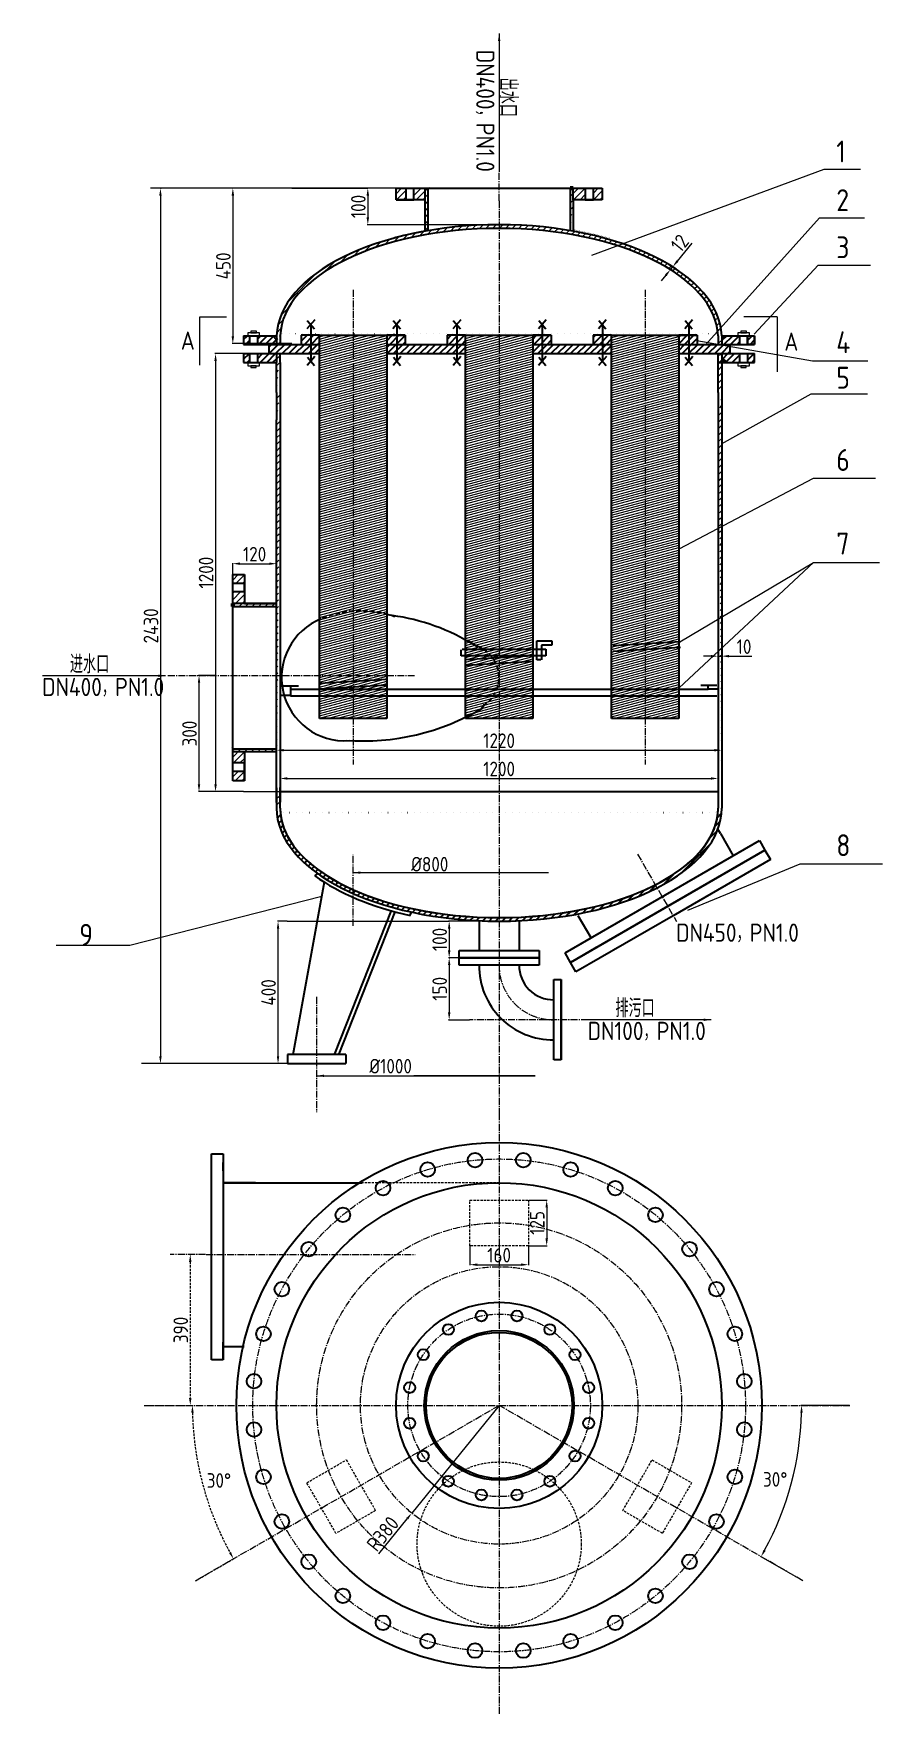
# Model space of a CAD drawing. Extents: x -472 to 5851, y -2836 to 1768.
# Drawn here: x -472 to 1854, y -2836 to 1768 of the extents above; entities that cross this region are included whole.
import ezdxf

# ---------------------------------------------------------------- set-up
doc = ezdxf.new("R2010")
doc.units = 0
doc.header["$MEASUREMENT"] = 0
doc.header["$PDMODE"] = 35
for name, pattern in [('CENTER2', [28.575, 19.05, -3.175, 3.175, -3.175]), ('DASHED', [19.05, 12.7, -6.35]), ('DASHED2', [9.525, 6.35, -3.175])]:
    doc.linetypes.add(name, pattern=pattern)
doc.layers.get('0').update_dxf_attribs({"linetype": 'DASHED2', "lineweight": 9})
doc.layers.get('Defpoints').update_dxf_attribs({"linetype": 'CONTINUOUS'})
for name, color, linetype, lineweight in [('中心线', 7, 'CENTER2', 9), ('标注', 7, 'CONTINUOUS', 15), ('设备主体', 7, 'CONTINUOUS', 35)]:
    doc.layers.add(name, color=color, linetype=linetype, lineweight=lineweight)
doc.styles.add('工程字', font='gbenor.shx', dxfattribs={"bigfont": 'gbcbig.shx'})
doc.dimstyles.new('GB-35', dxfattribs={"dimtxt": 40, "dimasz": 20, "dimexe": 1.75, "dimexo": 0.875, "dimgap": 6, "dimtad": 1, "dimdsep": 46, "dimtxsty": '工程字', "dimcen": 3.5, "dimadec": 0, "dimazin": 0, "dimtfac": 0.7, "dimtmove": 0, "dimatfit": 3, "dimfxl": 0, "dimtzin": 0, "dimarcsym": 0})
doc.dimstyles.new('GB-35$2', dxfattribs={"dimtxt": 40, "dimasz": 20, "dimexe": 1.75, "dimexo": 0.875, "dimgap": 6, "dimtad": 2, "dimtih": 1, "dimtoh": 1, "dimdsep": 46, "dimtxsty": '工程字', "dimcen": 3.5, "dimaunit": 1, "dimadec": 0, "dimazin": 0, "dimtfac": 0.7, "dimtmove": 0, "dimatfit": 0, "dimfxl": 0, "dimtzin": 0, "dimarcsym": 0})
pattern_1 = [(45, (0, 0), (-8.98026, 8.98026), [])]

# ---------------------------------------------------------------- blocks, each defined once
blk = doc.blocks.new('*D2')
at = {"layer": 'Defpoints', "color": 0}
for p in [(803.9, 1344.9), (444.1, 1244.9), (803.9, 1244.9)]:
    blk.add_point(p, dxfattribs=at)
at = {"layer": '标注', "color": 0, "lineweight": -2}
for p, q in [((803, 1344.9), (442.3, 1344.9)), ((444.1, 1324.9), (444.1, 1264.9)), ((803, 1244.9), (442.3, 1244.9))]:
    blk.add_line(p, q, dxfattribs=at)
at = {"layer": '标注', "color": 0}
for points in [[(440.7, 1324.9), (447.4, 1324.9), (444.1, 1344.9)], [(440.7, 1264.9), (447.4, 1264.9), (444.1, 1244.9)]]:
    blk.add_solid(points, dxfattribs=at)
at = {"layer": '标注', "color": 0, "insert": (418.1, 1294.9), "char_height": 40, "attachment_point": 5, "rotation": 90, "style": '工程字'}
blk.add_mtext('100', dxfattribs=at)
blk = doc.blocks.new('*D3')
at = {"layer": 'Defpoints', "color": 0}
for p in [(236.7, 1344.9), (74.3, 919.2), (236.7, 919.2)]:
    blk.add_point(p, dxfattribs=at)
at = {"layer": '标注', "color": 0, "lineweight": -2}
for p, q in [((235.8, 1344.9), (72.5, 1344.9)), ((74.3, 1324.9), (74.3, 939.2)), ((235.8, 919.2), (72.5, 919.2))]:
    blk.add_line(p, q, dxfattribs=at)
at = {"layer": '标注', "color": 0}
for points in [[(70.9, 1324.9), (77.6, 1324.9), (74.3, 1344.9)], [(70.9, 939.2), (77.6, 939.2), (74.3, 919.2)]]:
    blk.add_solid(points, dxfattribs=at)
at = {"layer": '标注', "color": 0, "insert": (48.3, 1132.1), "char_height": 40, "attachment_point": 5, "rotation": 90, "style": '工程字'}
blk.add_mtext('450', dxfattribs=at)
blk = doc.blocks.new('*D4')
at = {"layer": 'Defpoints', "color": 0}
for p in [(103.9, 891.9), (26.9, -308.1), (103.9, -308.1)]:
    blk.add_point(p, dxfattribs=at)
at = {"layer": '标注', "color": 0, "lineweight": -2}
for p, q in [((103, 891.9), (25.1, 891.9)), ((26.9, 871.9), (26.9, -288.1)), ((103, -308.1), (25.1, -308.1))]:
    blk.add_line(p, q, dxfattribs=at)
at = {"layer": '标注', "color": 0}
for points in [[(23.6, 871.9), (30.2, 871.9), (26.9, 891.9)], [(23.6, -288.1), (30.2, -288.1), (26.9, -308.1)]]:
    blk.add_solid(points, dxfattribs=at)
at = {"layer": '标注', "color": 0, "insert": (0.9, 291.9), "char_height": 40, "attachment_point": 5, "rotation": 90, "style": '工程字'}
blk.add_mtext('1200', dxfattribs=at)
blk = doc.blocks.new('*D5')
at = {"layer": 'Defpoints', "color": 0}
for p in [(73.9, 286.6), (193.9, 316.4), (193.9, 286.6)]:
    blk.add_point(p, dxfattribs=at)
at = {"layer": '标注', "color": 0, "lineweight": -2}
for p, q in [((73.9, 287.5), (73.9, 318.1)), ((93.9, 316.4), (173.9, 316.4)), ((193.9, 287.5), (193.9, 318.1))]:
    blk.add_line(p, q, dxfattribs=at)
at = {"layer": '标注', "color": 0}
for points in [[(93.9, 319.7), (93.9, 313), (73.9, 316.4)], [(173.9, 319.7), (173.9, 313), (193.9, 316.4)]]:
    blk.add_solid(points, dxfattribs=at)
at = {"layer": '标注', "color": 0, "insert": (133.9, 342.4), "char_height": 40, "attachment_point": 5, "style": '工程字'}
blk.add_mtext('120', dxfattribs=at)
blk = doc.blocks.new('*D6')
at = {"layer": 'Defpoints', "color": 0}
for p in [(-18.4, 10), (26.9, 10), (26.9, -308.1)]:
    blk.add_point(p, dxfattribs=at)
at = {"layer": '标注', "color": 0, "lineweight": -2}
for p, q in [((26, 10), (-20.2, 10)), ((-18.4, -288.1), (-18.4, -10)), ((26, -308.1), (-20.2, -308.1))]:
    blk.add_line(p, q, dxfattribs=at)
at = {"layer": '标注', "color": 0}
for points in [[(-21.8, -10), (-15.1, -10), (-18.4, 10)], [(-21.8, -288.1), (-15.1, -288.1), (-18.4, -308.1)]]:
    blk.add_solid(points, dxfattribs=at)
at = {"layer": '标注', "color": 0, "insert": (-44.4, -149), "char_height": 40, "attachment_point": 5, "rotation": 90, "style": '工程字'}
blk.add_mtext('300', dxfattribs=at)
blk = doc.blocks.new('*D7')
at = {"layer": 'Defpoints', "color": 0}
for p in [(-124.1, 1344.9), (-124.1, -1053.1), (-124.1, -1053.1)]:
    blk.add_point(p, dxfattribs=at)
at = {"layer": '标注', "color": 0, "lineweight": -2}
for p, q in [((-123.2, 1344.9), (-122.3, 1344.9)), ((-124.1, 1324.9), (-124.1, -1033.1)), ((-125, -1053.1), (-125.8, -1053.1))]:
    blk.add_line(p, q, dxfattribs=at)
at = {"layer": '标注', "color": 0}
for points in [[(-127.4, 1324.9), (-120.8, 1324.9), (-124.1, 1344.9)], [(-127.4, -1033.1), (-120.8, -1033.1), (-124.1, -1053.1)]]:
    blk.add_solid(points, dxfattribs=at)
at = {"layer": '标注', "color": 0, "insert": (-150.1, 145.9), "char_height": 40, "attachment_point": 5, "rotation": 90, "style": '工程字'}
blk.add_mtext('2430', dxfattribs=at)
blk = doc.blocks.new('*D8')
at = {"layer": 'Defpoints', "color": 0}
for p in [(748.9, -663.1), (667, -763.1), (748.9, -763.1)]:
    blk.add_point(p, dxfattribs=at)
at = {"layer": '标注', "color": 0, "lineweight": -2}
for p, q in [((748, -663.1), (665.3, -663.1)), ((667, -683.1), (667, -743.1)), ((748, -763.1), (665.3, -763.1))]:
    blk.add_line(p, q, dxfattribs=at)
at = {"layer": '标注', "color": 0}
for points in [[(663.7, -683.1), (670.4, -683.1), (667, -663.1)], [(663.7, -743.1), (670.4, -743.1), (667, -763.1)]]:
    blk.add_solid(points, dxfattribs=at)
at = {"layer": '标注', "color": 0, "insert": (641, -713.1), "char_height": 40, "attachment_point": 5, "rotation": 90, "style": '工程字'}
blk.add_mtext('100', dxfattribs=at)
blk = doc.blocks.new('*D9')
at = {"layer": 'Defpoints', "color": 0}
for p in [(667, -763.1), (667, -933.1), (667, -933.1)]:
    blk.add_point(p, dxfattribs=at)
at = {"layer": '标注', "color": 0, "lineweight": -2}
for p, q in [((667.9, -763.1), (668.8, -763.1)), ((667, -783.1), (667, -913.1)), ((666.2, -933.1), (665.3, -933.1))]:
    blk.add_line(p, q, dxfattribs=at)
at = {"layer": '标注', "color": 0}
for points in [[(663.7, -783.1), (670.4, -783.1), (667, -763.1)], [(663.7, -913.1), (670.4, -913.1), (667, -933.1)]]:
    blk.add_solid(points, dxfattribs=at)
at = {"layer": '标注', "color": 0, "insert": (641, -848.1), "char_height": 40, "attachment_point": 5, "rotation": 90, "style": '工程字'}
blk.add_mtext('150', dxfattribs=at)
blk = doc.blocks.new('*D10')
at = {"layer": 'Defpoints', "color": 0}
for p in [(198.1, -663.1), (223.9, -663.1), (223.9, -1053.1)]:
    blk.add_point(p, dxfattribs=at)
at = {"layer": '标注', "color": 0, "lineweight": -2}
for p, q in [((223, -663.1), (196.4, -663.1)), ((198.1, -1033.1), (198.1, -683.1)), ((223, -1053.1), (196.4, -1053.1))]:
    blk.add_line(p, q, dxfattribs=at)
at = {"layer": '标注', "color": 0}
for points in [[(194.8, -683.1), (201.4, -683.1), (198.1, -663.1)], [(194.8, -1033.1), (201.4, -1033.1), (198.1, -1053.1)]]:
    blk.add_solid(points, dxfattribs=at)
at = {"layer": '标注', "color": 0, "insert": (172.1, -858.1), "char_height": 40, "attachment_point": 5, "rotation": 90, "style": '工程字'}
blk.add_mtext('400', dxfattribs=at)
blk = doc.blocks.new('*D11')
at = {"layer": 'Defpoints', "color": 0}
for p in [(203.9, -263.1), (1403.9, -266.4), (1403.9, -272)]:
    blk.add_point(p, dxfattribs=at)
at = {"layer": '标注', "color": 0, "lineweight": -2}
for p, q in [((203.9, -263.9), (203.9, -273.7)), ((223.9, -272), (1383.9, -272)), ((1403.9, -267.3), (1403.9, -273.7))]:
    blk.add_line(p, q, dxfattribs=at)
at = {"layer": '标注', "color": 0}
for points in [[(223.9, -268.6), (223.9, -275.3), (203.9, -272)], [(1383.9, -268.6), (1383.9, -275.3), (1403.9, -272)]]:
    blk.add_solid(points, dxfattribs=at)
at = {"layer": '标注', "color": 0, "insert": (803.9, -246), "char_height": 40, "attachment_point": 5, "style": '工程字'}
blk.add_mtext('1200', dxfattribs=at)
blk = doc.blocks.new('*D12')
at = {"layer": 'Defpoints', "color": 0}
for p in [(193.9, -219.2), (1413.9, -194.6), (1413.9, -220.5)]:
    blk.add_point(p, dxfattribs=at)
at = {"layer": '标注', "color": 0, "lineweight": -2}
for p, q in [((193.9, -218.3), (193.9, -192.8)), ((213.9, -194.6), (1393.9, -194.6)), ((1413.9, -219.6), (1413.9, -192.8))]:
    blk.add_line(p, q, dxfattribs=at)
at = {"layer": '标注', "color": 0}
for points in [[(213.9, -191.3), (213.9, -197.9), (193.9, -194.6)], [(1393.9, -191.3), (1393.9, -197.9), (1413.9, -194.6)]]:
    blk.add_solid(points, dxfattribs=at)
at = {"layer": '标注', "color": 0, "insert": (803.9, -168.6), "char_height": 40, "attachment_point": 5, "style": '工程字'}
blk.add_mtext('1220', dxfattribs=at)
blk = doc.blocks.new('*D13')
at = {"layer": 'Defpoints', "color": 0}
for p in [(1403.9, 56.9), (1413.9, 63), (1413.9, 56.9)]:
    blk.add_point(p, dxfattribs=at)
at = {"layer": '标注', "color": 0, "lineweight": -2}
for p, q in [((1383.9, 63), (1363.9, 63)), ((1403.9, 57.7), (1403.9, 64.8)), ((1403.9, 63), (1413.9, 63)), ((1413.9, 57.7), (1413.9, 64.8)), ((1433.9, 63), (1495.9, 63))]:
    blk.add_line(p, q, dxfattribs=at)
at = {"layer": '标注', "color": 0}
for points in [[(1383.9, 66.4), (1383.9, 59.7), (1403.9, 63)], [(1433.9, 66.4), (1433.9, 59.7), (1413.9, 63)]]:
    blk.add_solid(points, dxfattribs=at)
at = {"layer": '标注', "color": 0, "insert": (1474.9, 89), "char_height": 40, "attachment_point": 5, "style": '工程字'}
blk.add_mtext('10', dxfattribs=at)
blk = doc.blocks.new('*D14')
at = {"layer": 'Defpoints', "color": 0}
for p in [(1273.4, 1121.7), (1279.6, 1129.8), (1279.9, 1129.6)]:
    blk.add_point(p, dxfattribs=at)
at = {"layer": '标注', "color": 0, "lineweight": -2}
for p, q in [((1292.3, 1145.3), (1332.9, 1194.8)), ((1260.5, 1106.4), (1247.8, 1090.9)), ((1272.7, 1122.2), (1271.8, 1123)), ((1273.1, 1121.9), (1279.6, 1129.8)), ((1279.2, 1130.2), (1278.3, 1130.9))]:
    blk.add_line(p, q, dxfattribs=at)
at = {"layer": '标注', "color": 0}
for points in [[(1257.9, 1108.5), (1263, 1104.3), (1273.1, 1121.9)], [(1289.7, 1147.4), (1294.9, 1143.2), (1279.6, 1129.8)]]:
    blk.add_solid(points, dxfattribs=at)
at = {"layer": '标注', "color": 0, "insert": (1298.8, 1194.3), "char_height": 40, "attachment_point": 5, "rotation": 50.6842, "style": '工程字'}
blk.add_mtext('12', dxfattribs=at)
blk = doc.blocks.new('*D15')
at = {"color": 0, "lineweight": -2}
for p, q in [((-44, -1576.2), (-40.7, -1576.2)), ((-42.4, -1596.2), (-42.4, -1969.3)), ((-44, -1989.3), (-40.7, -1989.3))]:
    blk.add_line(p, q, dxfattribs=at)
at = {"color": 0}
for points in [[(-45.8, -1596.2), (-39.1, -1596.2), (-42.4, -1576.2)], [(-45.8, -1969.3), (-39.1, -1969.3), (-42.4, -1989.3)]]:
    blk.add_solid(points, dxfattribs=at)
at = {"layer": 'Defpoints', "color": 0}
for p in [(-44.9, -1576.2), (-44.9, -1989.3), (-42.4, -1989.3)]:
    blk.add_point(p, dxfattribs=at)
at = {"color": 0, "insert": (-68.4, -1782.7), "char_height": 40, "attachment_point": 5, "rotation": 90, "style": '工程字'}
blk.add_mtext('390', dxfattribs=at)
blk = doc.blocks.new('*D16')
at = {"layer": 'Defpoints', "color": 0}
for p in [(803.9, -1989.4), (564.5, -2284.5)]:
    blk.add_point(p, dxfattribs=at)
at = {"layer": '标注', "color": 0, "lineweight": -2}
for p, q in [((803.9, -1989.4), (564.5, -2284.5)), ((474.2, -2395.8), (551.9, -2300))]:
    blk.add_line(p, q, dxfattribs=at)
at = {"layer": '标注', "color": 0}
blk.add_solid([(549.3, -2297.9), (554.5, -2302.1), (564.5, -2284.5)], dxfattribs=at)
at = {"layer": '标注', "color": 0, "insert": (485.1, -2341.1), "char_height": 40, "attachment_point": 5, "rotation": 50.948, "style": '工程字'}
blk.add_mtext('R380', dxfattribs=at)
blk = doc.blocks.new('*D17')
at = {"layer": 'Defpoints', "color": 0}
for p in [(883.9, -1426.9), (883.9, -1551.9), (934.2, -1551.9)]:
    blk.add_point(p, dxfattribs=at)
at = {"layer": '标注', "color": 0, "lineweight": -2}
for p, q in [((884.8, -1426.9), (935.9, -1426.9)), ((934.2, -1446.9), (934.2, -1531.9)), ((884.8, -1551.9), (935.9, -1551.9))]:
    blk.add_line(p, q, dxfattribs=at)
at = {"layer": '标注', "color": 0}
for points in [[(930.8, -1446.9), (937.5, -1446.9), (934.2, -1426.9)], [(930.8, -1531.9), (937.5, -1531.9), (934.2, -1551.9)]]:
    blk.add_solid(points, dxfattribs=at)
at = {"layer": '标注', "color": 0, "insert": (908.2, -1489.4), "char_height": 40, "attachment_point": 5, "rotation": 90, "style": '工程字'}
blk.add_mtext('125', dxfattribs=at)
blk = doc.blocks.new('*D18')
at = {"layer": 'Defpoints', "color": 0}
for p in [(723.9, -1551.9), (883.9, -1551.9), (883.9, -1604)]:
    blk.add_point(p, dxfattribs=at)
at = {"layer": '标注', "color": 0, "lineweight": -2}
for p, q in [((723.9, -1552.8), (723.9, -1605.7)), ((883.9, -1552.8), (883.9, -1605.7)), ((743.9, -1604), (863.9, -1604))]:
    blk.add_line(p, q, dxfattribs=at)
at = {"layer": '标注', "color": 0}
for points in [[(743.9, -1600.6), (743.9, -1607.3), (723.9, -1604)], [(863.9, -1600.6), (863.9, -1607.3), (883.9, -1604)]]:
    blk.add_solid(points, dxfattribs=at)
at = {"layer": '标注', "color": 0, "insert": (803.9, -1578), "char_height": 40, "attachment_point": 5, "style": '工程字'}
blk.add_mtext('160', dxfattribs=at)
blk = doc.blocks.new('*D19')
at = {"layer": 'Defpoints', "color": 0}
for p in [(803.9, -1989.4), (1764.6, -1989.4), (1582.6, -2272.8), (1635.9, -2469.7)]:
    blk.add_point(p, dxfattribs=at)
at = {"layer": '标注', "color": 0, "lineweight": -2}
for p, q in [((1763.7, -1989.4), (1630.8, -1989.4)), ((1635.1, -2469.3), (1520, -2402.9))]:
    blk.add_line(p, q, dxfattribs=at)
blk.add_arc((803.9, -1989.4), 828.7, 331.3829, 358.6171, dxfattribs=at)
at = {"layer": '标注', "color": 0}
for points in [[(1629, -2009.4), (1635.6, -2009.4), (1632.6, -1989.4)], [(1534.2, -2387.9), (1528.4, -2384.7), (1521.5, -2403.7)]]:
    blk.add_solid(points, dxfattribs=at)
at = {"layer": '标注', "color": 0, "insert": (1560.3, -2192.1), "char_height": 40, "attachment_point": 5, "style": '工程字'}
blk.add_mtext('30°', dxfattribs=at)
blk = doc.blocks.new('*D20')
at = {"color": 0, "lineweight": -2}
for p, q in [((-167.9, -1989.4), (-34.8, -1989.4)), ((-27.3, -2469.3), (77.6, -2408.8))]:
    blk.add_line(p, q, dxfattribs=at)
blk.add_arc((803.9, -1989.4), 840.5, 181.3635, 208.6365, dxfattribs=at)
at = {"color": 0}
for points in [[(-39.7, -2009.4), (-33, -2009.4), (-36.6, -1989.4)], [(69.2, -2390.6), (63.3, -2393.8), (76, -2409.6)]]:
    blk.add_solid(points, dxfattribs=at)
at = {"layer": 'Defpoints', "color": 0}
for p in [(-168.8, -1989.4), (803.9, -1989.4), (-23.8, -2135.3), (-28.1, -2469.7)]:
    blk.add_point(p, dxfattribs=at)
at = {"color": 0, "insert": (36.1, -2195.1), "char_height": 40, "attachment_point": 5, "style": '工程字'}
blk.add_mtext('30°', dxfattribs=at)

msp = doc.modelspace()

# ---------------------------------------------------------------- hatches: boundary and pattern name
at = {"linetype": 'DASHED'}
h = msp.add_hatch(dxfattribs=at)
h.set_pattern_fill('ANSI31', color=256, scale=4, style=0)
h.set_pattern_definition(pattern_1)
h.paths.add_polyline_path([(548.215, 1344.922), (521.402, 1344.922), (521.402, 1312.922), (548.215, 1312.922)])
h.paths.add_polyline_path([(600.902, 1344.922), (570.291, 1344.922), (570.291, 1312.922), (600.902, 1312.922)])
edge = h.paths.add_edge_path()
edge.add_line((608.902, 1344.922), (600.902, 1344.922))
edge.add_line((600.902, 1344.922), (600.902, 1227.253))
edge.add_ellipse((803.902, 934.922), major_axis=(-610, 0), ratio=0.50819672, start_angle=648.643098, end_angle=649.438016, ccw=False)
edge.add_line((608.902, 1228.656), (608.902, 1344.922))
h = msp.add_hatch(dxfattribs=at)
h.set_pattern_fill('ANSI31', color=256, scale=4, style=0)
h.set_pattern_definition(pattern_1)
edge = h.paths.add_edge_path()
edge.add_line((998.902, 1344.922), (998.902, 1228.656))
edge.add_line((1006.902, 1312.922), (1006.902, 1227.253))
edge.add_line((1006.902, 1312.922), (1006.902, 1344.922))
h = msp.add_hatch(dxfattribs=at)
h.set_pattern_fill('ANSI31', color=256, scale=4, style=0)
h.set_pattern_definition(pattern_1)
h.paths.add_polyline_path([(1039.903, 1344.922), (1006.902, 1344.922), (1006.902, 1312.922), (1039.903, 1312.922)])
h.paths.add_polyline_path([(1086.402, 1344.922), (1061.979, 1344.922), (1061.979, 1312.922), (1086.402, 1312.922)])
h = msp.add_hatch()
h.set_pattern_fill('ANSI31', color=256, scale=4, style=0)
h.set_pattern_definition(pattern_1)
edge = h.paths.add_edge_path()
edge.add_ellipse((803.902, 934.922), major_axis=(-610, 0), ratio=0.50819672, start_angle=541.10902, end_angle=718.89098)
edge.add_ellipse((803.902, 934.922), major_axis=(-600, 0), ratio=0.5, start_angle=181.145992, end_angle=358.854008)
h = msp.add_hatch()
h.set_pattern_fill('ANSI31', color=256, scale=4, style=0)
h.set_pattern_definition(pattern_1)
edge = h.paths.add_edge_path()
edge.add_line((193.902, 891.922), (193.902, 867.922))
edge.add_line((203.902, 867.922), (203.902, 892.709))
edge.add_line((193.902, 784.922), (193.902, 867.922))
edge.add_line((203.902, 867.922), (203.902, 784.922))
edge.add_line((193.902, 784.922), (193.902, 710.45))
edge.add_line((203.902, 784.922), (203.902, 711.922))
edge.add_line((193.902, -338.078), (193.902, 710.45))
edge.add_line((203.902, 711.922), (203.902, -336.93))
edge.add_line((193.902, -298.078), (193.902, -353.078))
edge.add_line((203.902, -353.078), (203.902, -296.93))
edge.add_line((204.022, 940.922), (204.022, 919.259))
edge.add_line((193.902, 940.922), (193.902, 916.922))
h = msp.add_hatch()
h.set_pattern_fill('ANSI31', color=256, scale=2, angle=330, style=0)
h.set_pattern_definition([(15, (0, 0), (-1.6435, 6.13363), [])])
h.paths.add_polyline_path([(403.902, 942.085), (311.902, 942.085), (311.902, 917.085), (311.902, 3.07), (403.902, 3.07)])
h.paths.add_polyline_path([(495.902, 942.085), (403.902, 942.085), (403.902, 186.109, -0.08164688), (495.902, 177.744)])
h.paths.add_polyline_path([(495.902, 177.744, 0.08164688), (403.902, 186.109), (403.902, 3.07), (491.241, 3.07), (495.902, 3.07)])
h.paths.add_polyline_path([(495.902, 3.07), (491.241, 3.07), (403.902, 3.07), (403.902, -107.915), (495.902, -107.915)])
h.paths.add_polyline_path([(403.902, 3.07), (311.902, 3.07), (311.902, -107.915), (403.902, -107.915)])
h.paths.add_polyline_path([(803.902, 942.249), (711.902, 942.249), (711.902, 917.249), (711.902, 3.07), (803.902, 3.07)])
h.paths.add_polyline_path([(895.902, 942.249), (803.902, 942.249), (803.902, -107.751), (895.902, -107.751)])
h.paths.add_polyline_path([(1203.902, 942.085), (1111.902, 942.085), (1111.902, 917.085), (1111.902, -107.915), (1203.902, -107.915)])
h.paths.add_polyline_path([(1295.902, 942.085), (1203.902, 942.085), (1203.902, -107.915), (1295.902, -107.915)])
h.paths.add_polyline_path([(803.607, 3.07), (711.902, 3.07), (711.902, -104.095, 0.01954659), (756.148, -80.289), (761.428, -72.377, 0.25200968)])
h.paths.add_polyline_path([(803.902, 3.07), (803.607, 3.07, -0.25200968), (761.428, -72.377), (756.148, -80.289, -0.01954659), (711.902, -104.095), (711.902, -107.751), (803.902, -107.751)])
h = msp.add_hatch()
h.set_pattern_fill('ANSI31', color=256, scale=4, style=0)
h.set_pattern_definition(pattern_1)
edge = h.paths.add_edge_path()
edge.add_line((1403.782, 940.922), (1403.782, 917.085))
edge.add_line((1413.787, 940.922), (1413.825, 916.922))
edge.add_line((1403.902, 867.922), (1403.902, 891.922))
edge.add_line((1413.864, 891.922), (1413.902, 867.922))
edge.add_line((1413.902, 867.922), (1413.902, 784.922))
edge.add_line((1403.902, 784.922), (1403.902, 867.922))
edge.add_line((1403.902, 711.922), (1403.902, -338.078))
edge.add_line((1403.902, 784.922), (1403.902, 711.922))
edge.add_line((1413.902, 784.922), (1413.902, 711.922))
edge.add_line((1413.902, 711.922), (1413.902, -338.078))
h = msp.add_hatch(dxfattribs=at)
h.set_pattern_fill('ANSI31', color=256, scale=4, style=0)
h.set_pattern_definition(pattern_1)
h.paths.add_polyline_path([(105.902, 286.594), (73.902, 286.594), (73.902, 262.171), (105.902, 262.171)])
h.paths.add_polyline_path([(105.902, 240.095), (73.902, 240.095), (73.902, 207.094), (105.902, 207.094)])
h.paths.add_polyline_path([(105.902, -198.906), (73.902, -198.906), (73.902, -229.517), (105.902, -229.517)])
h.paths.add_polyline_path([(105.902, -251.593), (73.902, -251.593), (73.902, -278.406), (105.902, -278.406)])
h.paths.add_polyline_path([(193.902, 207.094), (85.902, 207.094), (73.902, 207.094), (73.902, 199.094), (193.902, 199.094)])
h.paths.add_polyline_path([(193.902, -190.906), (73.902, -190.906), (73.902, -198.906), (193.902, -198.906)])
at = {"layer": '设备主体'}
h = msp.add_hatch(dxfattribs=at)
h.set_pattern_fill('ANSI31', color=256, scale=4, style=0)
h.set_pattern_definition(pattern_1)
h.paths.add_polyline_path([(103.902, 916.922), (119.931, 916.922), (119.931, 940.285), (115.341, 940.285), (115.341, 940.922), (103.902, 940.922)])
h.paths.add_polyline_path([(193.902, 916.922), (193.902, 929.923), (182.893, 940.922), (147.041, 940.922), (147.041, 940.285), (141.533, 940.285), (141.533, 916.922)])
h.paths.add_polyline_path([(182.957, 867.922), (193.902, 878.016), (193.902, 891.922), (141.533, 891.922), (141.533, 867.922)])
h.paths.add_polyline_path([(119.931, 891.922), (103.902, 891.922), (103.902, 867.922), (119.931, 867.922)])
h = msp.add_hatch(color=256, dxfattribs=at)
h.paths.add_polyline_path([(193.902, 940.922), (182.893, 940.922), (193.902, 929.923)])
h.paths.add_polyline_path([(193.902, 878.016), (182.957, 867.922), (193.902, 867.922)])
h = msp.add_hatch(dxfattribs=at)
h.set_pattern_fill('ANSI31', color=256, scale=4, style=0)
h.set_pattern_definition(pattern_1)
edge = h.paths.add_edge_path()
edge.add_line((204.022, 940.922), (204.022, 919.259))
edge.add_line((193.902, 940.922), (193.902, 916.922))
h = msp.add_hatch(dxfattribs=at)
h.set_pattern_fill('ANSI31', color=256, scale=4, style=0)
h.set_pattern_definition(pattern_1)
h.paths.add_polyline_path([(287.992, 942.085), (261.402, 942.085), (261.402, 917.046), (287.992, 917.067)])
h.paths.add_polyline_path([(311.902, 942.085), (287.992, 942.085), (287.992, 917.067), (311.902, 917.085)])
h.paths.add_polyline_path([(523.421, 942.085), (495.902, 942.085), (495.902, 917.23), (523.421, 917.23)])
h.paths.add_polyline_path([(546.402, 942.085), (523.421, 942.085), (523.421, 917.23), (546.402, 917.23)])
h.paths.add_polyline_path([(687.969, 942.249), (661.402, 942.249), (661.402, 917.23), (687.969, 917.23)])
h.paths.add_polyline_path([(711.902, 942.249), (687.969, 942.249), (687.969, 917.23), (711.902, 917.23)])
h.paths.add_polyline_path([(922.133, 942.249), (895.902, 942.249), (895.902, 917.23), (922.133, 917.212)])
h.paths.add_polyline_path([(946.402, 942.249), (922.133, 942.249), (922.133, 917.212), (946.402, 917.196)])
h.paths.add_polyline_path([(1086.68, 942.085), (1061.402, 942.085), (1061.402, 917.119), (1086.68, 917.102)])
h.paths.add_polyline_path([(1111.902, 942.085), (1086.68, 942.085), (1086.68, 917.102), (1111.902, 917.085)])
h = msp.add_hatch(dxfattribs=at)
h.set_pattern_fill('ANSI31', color=256, scale=4, style=0)
h.set_pattern_definition(pattern_1)
h.paths.add_polyline_path([(1323.375, 942.085), (1295.902, 942.085), (1295.902, 916.962), (1323.375, 916.957)])
h.paths.add_polyline_path([(1346.402, 942.085), (1323.375, 942.085), (1323.375, 916.957), (1346.402, 916.953)])
for points in [[(1413.805, 929.494), (1413.787, 940.922), (1427.314, 940.922), (1427.285, 940.9)], [(1413.988, 879.527), (1413.902, 867.922), (1428.285, 867.922)]]:
    msp.add_hatch(color=256, dxfattribs=at).paths.add_polyline_path(points)
h = msp.add_hatch(dxfattribs=at)
h.set_pattern_fill('ANSI31', color=256, scale=4, style=0)
h.set_pattern_definition(pattern_1)
h.paths.add_polyline_path([(1462.49, 916.922), (1462.49, 940.285), (1457.9, 940.285), (1457.9, 940.922), (1427.314, 940.922), (1427.285, 940.9), (1419.256, 934.106), (1413.805, 929.438), (1413.825, 916.922)])
h.paths.add_polyline_path([(1462.49, 867.922), (1462.49, 891.922), (1413.864, 891.922), (1413.883, 879.612), (1428.285, 867.922)])
h.paths.add_polyline_path([(1503.902, 891.922), (1484.091, 891.922), (1484.091, 867.922), (1503.902, 867.922)])
h = msp.add_hatch(dxfattribs=at)
h.set_pattern_fill('ANSI31', color=256, scale=4, style=0)
h.set_pattern_definition(pattern_1)
h.paths.add_polyline_path([(1503.902, 916.922), (1503.902, 940.922), (1489.6, 940.462), (1489.6, 940.285), (1484.091, 940.285), (1484.091, 916.922)])
h = msp.add_hatch(dxfattribs=at)
h.set_pattern_fill('ANSI31', color=256, scale=4, style=0)
h.set_pattern_definition(pattern_1)
h.paths.add_polyline_path([(311.902, 917.085), (172.817, 916.976), (172.817, 891.922), (311.902, 891.922)])
h.paths.add_polyline_path([(711.902, 917.23), (495.902, 917.23), (495.902, 891.922), (711.902, 891.922)])
h.paths.add_polyline_path([(1111.902, 917.085), (895.902, 917.23), (895.902, 891.922), (1111.902, 891.922)])
h.paths.add_polyline_path([(1436.394, 916.935), (1295.902, 916.962), (1295.902, 891.922), (1436.394, 891.922)])
h = msp.add_hatch(dxfattribs=at)
h.set_pattern_fill('ANSI31', color=256, scale=4, angle=180, style=0)
h.set_pattern_definition([(225, (1607.803, 581.844), (8.98026, -8.98026), [])])
edge = h.paths.add_edge_path()
edge.add_ellipse((803.902, -353.078), major_axis=(610, 0), ratio=0.50819672, start_angle=541.10902, end_angle=718.89098)
edge.add_ellipse((803.902, -353.078), major_axis=(600, 0), ratio=0.5, start_angle=181.145992, end_angle=358.854008)

# ---------------------------------------------------------------- linework, layer by layer
for p, q in [((1376.522, -16.071), (1356.785, -16.071)), ((803.902, -1379.401), (428.98, -1379.401))]:
    msp.add_line(p, q)
for points in [[(723.902, -1426.901), (883.902, -1426.901), (883.902, -1551.901), (723.902, -1551.901)], [(356.762, -2339.933), (276.762, -2201.369), (385.016, -2138.869), (465.016, -2277.433)], [(1142.788, -2277.433), (1222.788, -2138.869), (1331.041, -2201.369), (1251.041, -2339.933)]]:
    msp.add_lwpolyline(points, close=True)
msp.add_circle((803.902, -2369.401), 225)
msp.add_ellipse((803.902, -353.078), major_axis=(610, 0), ratio=0.50819672, start_param=9.44413401, end_param=12.54701457)
at = {"layer": '中心线', "linetype": 'CENTER2'}
for p, q in [((803.902, 1310.599), (803.902, 1389.857)), ((803.902, 1310.599), (803.902, -1189.401)), ((403.902, 1066.097), (403.902, -233.485)), ((1203.902, 1066.097), (1203.902, -233.485)), ((-103.659, 10.015), (571.627, 10.015)), ((403.902, -675.537), (403.902, -480.967)), ((1183.073, -479.073), (1289.796, -663.922)), ((303.902, -870.108), (303.902, -1185.826)), ((1047.325, -933.078), (723.048, -933.078))]:
    msp.add_line(p, q, dxfattribs=at)
at = {"layer": '中心线'}
for p, q in [((803.902, -1189.401), (803.902, -2357.953)), ((-0.51, -1576.161), (-97.636, -1576.161)), ((1.24, -1576.161), (573.843, -1576.161)), ((-168.79, -1989.401), (1764.572, -1989.401)), ((-28.063, -2469.736), (803.902, -1989.401)), ((1635.866, -2469.736), (803.902, -1989.401)), ((803.902, -2357.953), (803.902, -2835.856))]:
    msp.add_line(p, q, dxfattribs=at)
for radius in [675, 500, 380, 250]:
    msp.add_circle((803.902, -1989.401), radius, dxfattribs=at)
at = {"layer": '中心线', "linetype": 'CENTER2'}
msp.add_arc((951.981, -784.999), 148.092, 179.256925, 270.743075, dxfattribs=at)
at = {"layer": '标注'}
for p, q in [((1057.471, 1161.414), (1694.395, 1397.229)), ((1694.395, 1397.229), (1793.914, 1397.229)), ((444.077, 1344.922), (-151.808, 1344.922)), ((235.834, 1344.922), (444.077, 1344.922)), ((1369.451, 916.025), (1681.599, 1263.663)), ((1681.599, 1263.663), (1805.157, 1263.663)), ((1502.764, 945.266), (1678.347, 1133.705)), ((1678.347, 1133.705), (1821.415, 1133.705)), ((-16.248, 860.005), (-16.248, 992.46)), ((-16.248, 992.46), (56.899, 992.46)), ((1565.564, 992.46), (1474.13, 992.46)), ((1565.564, 992.46), (1565.564, 841.735)), ((1345.978, 927.775), (1662.118, 871.927)), ((1662.118, 871.927), (1814.074, 871.927)), ((1413.35, 644.331), (1659.09, 781.67)), ((1659.09, 781.67), (1813.199, 781.67)), ((1297.055, 356.671), (1665.098, 550.338)), ((1665.098, 550.338), (1834.964, 550.338)), ((193.902, 286.594), (193.902, 286.594)), ((1297.055, -23.76), (1665.098, 320.054)), ((1299.233, 102.45), (1665.098, 320.054)), ((1665.098, 320.054), (1845.852, 320.054)), ((103.027, -308.078), (203.902, -308.078)), ((1320.629, -632.895), (1628.554, -506.016)), ((1628.554, -506.016), (1853.943, -506.016)), ((317.966, -595.201), (-207.769, -729.584)), ((223.027, -663.078), (667.036, -663.078)), ((-207.769, -729.584), (-410.153, -729.584)), ((665.286, -933.078), (723.048, -933.078)), ((223.902, -1053.078), (-175.783, -1053.078))]:
    msp.add_line(p, q, dxfattribs=at)
at = {"layer": '设备主体'}
for p, q in [((521.402, 1312.922), (521.402, 1344.922)), ((521.402, 1344.922), (1086.402, 1344.922)), ((548.215, 1346.013), (548.215, 1312.929)), ((570.291, 1312.929), (570.291, 1346.013)), ((600.902, 1227.073), (600.902, 1345.085)), ((608.902, 1345.085), (608.902, 1228.656)), ((998.902, 1344.922), (998.902, 1228.656)), ((1006.902, 1312.922), (1006.902, 1344.922)), ((1039.903, 1346.013), (1039.903, 1312.929)), ((1061.979, 1312.929), (1061.979, 1346.013)), ((1086.402, 1344.922), (1086.402, 1312.922)), ((600.902, 1312.922), (521.402, 1312.922)), ((521.402, 1312.922), (553.402, 1312.922)), ((548.215, 1312.929), (570.291, 1312.929)), ((600.902, 1227.253), (600.902, 1312.922)), ((1086.402, 1312.922), (1006.902, 1312.922)), ((1006.902, 1312.922), (1006.902, 1227.253)), ((1039.903, 1312.929), (1061.979, 1312.929)), ((298.62, 984.071), (277.363, 959.295)), ((278.249, 982.301), (297.734, 959.295)), ((287.992, 971.683), (287.992, 870.807)), ((534.05, 984.071), (512.793, 959.295)), ((513.678, 982.301), (533.164, 959.295)), ((523.421, 971.683), (523.421, 870.807)), ((698.597, 984.071), (677.34, 959.295)), ((678.226, 982.301), (697.711, 959.295)), ((687.969, 971.683), (687.969, 870.807)), ((932.761, 984.071), (911.504, 959.295)), ((912.39, 982.301), (931.875, 959.295)), ((922.133, 971.683), (922.133, 870.807)), ((1097.308, 984.071), (1076.052, 959.295)), ((1076.937, 982.301), (1096.423, 959.295)), ((1086.68, 971.683), (1086.68, 870.807)), ((1334.004, 984.071), (1312.747, 959.295)), ((1313.633, 982.301), (1333.118, 959.295)), ((1323.375, 971.683), (1323.375, 870.807)), ((103.902, 940.922), (103.902, 916.922)), ((103.902, 940.922), (194.016, 940.922)), ((119.931, 940.734), (119.931, 916.922)), ((141.533, 940.734), (141.533, 916.922)), ((182.605, 941.21), (194.239, 929.587)), ((193.902, 940.922), (193.902, 916.922)), ((204.022, 940.922), (204.022, 919.259)), ((311.902, 942.085), (261.402, 942.085)), ((261.402, 942.085), (261.402, 917.085)), ((311.902, 917.085), (311.902, 942.085)), ((311.902, 942.085), (495.902, 942.085)), ((495.902, 942.085), (546.402, 942.085)), ((546.402, 942.085), (495.902, 942.085)), ((495.902, 942.085), (495.902, -107.915)), ((546.402, 942.085), (546.402, 917.085)), ((661.402, 942.249), (661.402, 917.249)), ((711.902, 942.249), (661.402, 942.249)), ((711.902, 942.249), (895.902, 942.249)), ((711.902, 917.249), (711.902, 942.249)), ((895.902, 942.249), (895.902, -107.751)), ((946.402, 942.249), (895.902, 942.249)), ((895.902, 942.249), (946.402, 942.249)), ((946.402, 942.249), (946.402, 917.249)), ((1061.402, 942.085), (1061.402, 917.085)), ((1111.902, 942.085), (1061.402, 942.085)), ((1111.902, 942.085), (1295.902, 942.085)), ((1111.902, 917.085), (1111.902, 942.085)), ((1295.902, 942.085), (1295.902, -107.915)), ((1346.402, 942.085), (1295.902, 942.085)), ((1295.902, 942.085), (1346.402, 942.085)), ((1346.402, 942.085), (1346.402, 917.085)), ((1403.782, 940.922), (1403.782, 917.085)), ((1413.585, 940.9), (1503.902, 940.922)), ((1427.285, 940.9), (1413.585, 929.307)), ((1413.585, 940.9), (1427.146, 940.9)), ((1414.144, 929.866), (1413.725, 929.447)), ((1413.787, 940.922), (1413.825, 916.922)), ((1413.988, 929.595), (1426.517, 940.324)), ((1427.285, 940.9), (1424.769, 938.945)), ((1462.49, 940.734), (1462.49, 916.922)), ((1484.091, 940.285), (1503.902, 940.922)), ((1484.091, 940.734), (1484.091, 916.922)), ((1484.091, 916.922), (1484.091, 940.285)), ((1503.902, 916.922), (1503.902, 940.922)), ((1503.902, 940.922), (1503.902, 916.922)), ((103.902, 916.922), (311.902, 917.085)), ((103.902, 891.922), (311.902, 891.922)), ((103.902, 891.922), (103.902, 867.922)), ((119.931, 891.922), (119.931, 868.143)), ((141.533, 891.922), (141.533, 868.143)), ((172.817, 917.651), (172.817, 891.278)), ((182.937, 867.904), (194.571, 878.633)), ((193.902, 891.922), (193.902, 867.922)), ((203.902, 867.922), (203.902, 892.709)), ((298.997, 883.635), (277.74, 858.859)), ((278.626, 881.865), (298.111, 858.859)), ((311.902, -107.915), (311.902, 917.085)), ((495.902, 917.23), (711.902, 917.23)), ((495.902, 891.922), (711.902, 891.922)), ((534.427, 883.635), (513.17, 858.859)), ((514.056, 881.865), (533.541, 858.859)), ((698.974, 883.635), (677.717, 858.859)), ((678.603, 881.865), (698.089, 858.859)), ((711.902, -107.751), (711.902, 917.249)), ((895.902, 917.23), (1111.902, 917.085)), ((895.902, 891.922), (1111.902, 891.922)), ((933.138, 883.635), (911.881, 858.859)), ((912.767, 881.865), (932.253, 858.859)), ((1097.686, 883.635), (1076.429, 858.859)), ((1077.315, 881.865), (1096.8, 858.859)), ((1111.902, -107.915), (1111.902, 917.085)), ((1295.902, 916.962), (1503.902, 916.922)), ((1295.902, 891.922), (1503.902, 891.922)), ((1334.381, 883.635), (1313.124, 858.859)), ((1314.01, 881.865), (1333.495, 858.859)), ((1403.902, 867.922), (1403.902, 891.922)), ((1413.864, 891.922), (1413.902, 867.922)), ((1413.988, 879.527), (1413.902, 867.922)), ((1413.988, 879.527), (1428.307, 867.904)), ((1413.988, 879.527), (1428.307, 867.904)), ((1436.394, 917.651), (1436.394, 891.278)), ((1462.49, 891.922), (1462.49, 868.143)), ((1503.902, 916.922), (1484.091, 916.922)), ((1484.091, 891.922), (1484.091, 868.143)), ((1503.902, 867.922), (1503.902, 891.922)), ((103.902, 867.922), (193.902, 867.922)), ((193.902, 784.922), (193.902, 867.922)), ((203.902, 867.922), (203.902, 784.922)), ((1403.902, 784.922), (1403.902, 867.922)), ((1403.902, 867.922), (1503.902, 867.922)), ((1413.902, 867.922), (1413.902, 784.922)), ((1428.307, 867.904), (1413.902, 867.922)), ((193.902, 784.922), (193.902, 710.45)), ((203.902, 784.922), (203.902, 711.922)), ((1403.902, 784.922), (1403.902, 711.922)), ((1413.902, 784.922), (1413.902, 711.922)), ((193.902, -338.078), (193.902, 710.45)), ((203.902, 711.922), (203.902, -336.93)), ((1403.902, 711.922), (1403.902, -338.078)), ((1413.902, 711.922), (1413.902, -338.078)), ((73.902, -278.406), (73.902, 286.594)), ((73.902, 286.594), (105.902, 286.594)), ((105.902, 286.594), (105.902, 207.094)), ((105.895, 262.171), (72.811, 262.171)), ((72.811, 240.095), (105.895, 240.095)), ((105.895, 240.095), (105.895, 262.171)), ((105.902, 207.094), (73.902, 207.094)), ((73.902, 199.094), (193.902, 199.094)), ((193.902, 207.094), (85.902, 207.094)), ((105.902, 207.094), (193.902, 207.094)), ((716.139, 106.49), (743.661, 89.124)), ((907.3, 52.578), (907.3, 105.426)), ((907.3, 105.426), (947.855, 105.426)), ((947.855, 93.095), (919.643, 93.095)), ((919.643, 93.095), (919.643, 52.578)), ((947.855, 105.426), (947.855, 93.095)), ((1116.573, 92.255), (1301.023, 103.339)), ((700.129, 64.16), (700.129, 80.544)), ((730.139, 64.16), (700.129, 64.16)), ((702.454, 81.894), (907.593, 81.894)), ((712.866, 53.622), (897.316, 64.706)), ((712.866, 38.381), (897.316, 49.465)), ((931.545, 64.16), (730.139, 64.16)), ((917.879, 52.578), (907.3, 52.578)), ((907.593, 81.894), (931.545, 81.894)), ((931.545, 81.894), (931.545, 64.16)), ((1116.573, 77.014), (1301.023, 88.098)), ((204.842, -18.699), (254.029, -18.699)), ((204.947, -43.896), (232.239, -43.896)), ((231.781, -27.026), (1376.522, -27.026)), ((232.239, -19.658), (232.239, -45.411)), ((232.239, -45.411), (1400.645, -45.411)), ((311.528, -11.378), (495.978, -0.294)), ((311.528, -26.619), (495.978, -15.534)), ((1356.785, -16.071), (1400.645, -16.071)), ((1375.002, -26.255), (1403.394, -26.255)), ((1376.522, -27.026), (1376.522, -16.071)), ((755.249, -81.638), (763.94, -68.614)), ((495.902, -107.915), (311.902, -107.915)), ((895.902, -107.751), (711.902, -107.751)), ((1295.902, -107.915), (1111.902, -107.915)), ((105.895, -229.517), (72.811, -229.517)), ((73.738, -190.906), (193.902, -190.906)), ((193.902, -198.906), (73.738, -198.906)), ((105.895, -251.593), (105.895, -229.517)), ((105.902, -198.906), (105.902, -278.406)), ((193.902, -198.906), (105.902, -198.906)), ((72.811, -251.593), (105.895, -251.593)), ((105.902, -278.406), (105.902, -246.406)), ((105.902, -278.406), (73.902, -278.406)), ((193.902, -298.078), (193.902, -353.078)), ((193.979, -298.078), (193.902, -298.078)), ((203.902, -353.078), (203.902, -296.93)), ((203.902, -308.078), (1403.086, -308.078)), ((1403.902, -298.078), (1403.902, -353.078)), ((1413.902, -298.078), (1413.902, -353.078)), ((1410.488, -422.967), (1403.324, -410.559)), ((984.329, -749.839), (1516.935, -442.339)), ((1410.488, -422.967), (1445.488, -483.589)), ((1516.935, -442.339), (1531.935, -468.32)), ((999.329, -775.82), (1531.935, -468.32)), ((1531.935, -468.32), (1265.632, -622.07)), ((1546.935, -494.3), (1280.632, -648.05)), ((1531.935, -468.32), (1546.935, -494.3)), ((299.344, -539.043), (309.184, -531.69)), ((239.498, -1028.027), (325.239, -554.94)), ((508.204, -633.713), (352.403, -1026.557)), ((365.387, -1026.557), (519.332, -637.419)), ((559.151, -647.097), (564.832, -637.637)), ((1265.632, -622.07), (999.329, -775.82)), ((748.902, -663.078), (748.902, -743.078)), ((858.902, -663.078), (858.902, -743.078)), ((1280.632, -648.05), (1014.329, -801.8)), ((1055.776, -708.589), (1020.776, -647.967)), ((984.329, -749.839), (1055.776, -708.589)), ((999.329, -775.82), (1070.776, -734.57)), ((693.902, -763.078), (693.902, -743.078)), ((693.902, -743.078), (913.902, -743.078)), ((748.902, -763.078), (693.902, -763.078)), ((913.902, -763.078), (693.902, -763.078)), ((693.902, -763.078), (913.902, -763.078)), ((693.902, -783.078), (693.902, -763.078)), ((913.902, -743.078), (913.902, -763.078)), ((913.902, -763.078), (913.902, -783.078)), ((999.329, -775.82), (984.329, -749.839)), ((1014.329, -801.8), (999.329, -775.82)), ((913.902, -783.078), (693.902, -783.078)), ((748.902, -783.078), (693.902, -783.078)), ((953.902, -1043.078), (953.902, -823.078)), ((953.902, -878.078), (953.902, -823.078)), ((953.902, -823.078), (973.902, -823.078)), ((973.902, -823.078), (973.902, -1043.078)), ((973.902, -1043.078), (973.902, -823.078)), ((973.902, -878.078), (973.902, -823.078)), ((383.902, -1028.078), (223.902, -1028.078)), ((223.902, -1028.078), (223.902, -1053.078)), ((223.902, -1053.078), (383.902, -1053.078)), ((383.902, -1028.078), (383.902, -1053.078)), ((973.902, -1043.078), (953.902, -1043.078)), ((15.999, -1299.901), (47.999, -1299.901)), ((15.999, -1864.901), (15.999, -1299.901)), ((47.992, -1346.399), (47.992, -1324.323)), ((47.999, -1299.901), (47.999, -1379.401)), ((135.999, -1379.401), (47.966, -1379.401)), ((47.999, -1379.401), (135.999, -1379.401)), ((47.999, -1379.401), (47.999, -1785.401)), ((135.999, -1379.401), (362.292, -1379.401)), ((362.292, -1379.401), (428.98, -1379.401)), ((47.999, -1785.401), (47.999, -1864.901)), ((47.992, -1838.087), (47.992, -1816.011)), ((104.886, -1828.64), (47.999, -1828.64)), ((47.999, -1864.901), (47.999, -1832.901)), ((47.999, -1864.901), (15.999, -1864.901))]:
    msp.add_line(p, q, dxfattribs=at)
at = {"layer": '设备主体', "lineweight": 100}
for p, q in [((608.902, 1344.922), (610.769, 1342.574)), ((1006.902, 1344.922), (998.902, 1344.922)), ((73.902, 207.094), (73.902, 199.094)), ((73.902, -190.906), (76.249, -189.039))]:
    msp.add_line(p, q, dxfattribs=at)
at = {"layer": '设备主体', "const_width": 0.5}
for points in [[(600.904, 1227.074), (560.127, 1220.672), (515.855, 1209.032), (515.272, 1211.36), (570.612, 1224.164), (600.904, 1229.983)], [(1007.892, 1227.992), (1061.567, 1216.176), (1106.143, 1204.361), (1106.143, 1208.905), (1058.837, 1220.721), (1007.892, 1231.628), (1006.983, 1231.628)]]:
    msp.add_lwpolyline(points, dxfattribs=at)
at = {"layer": '设备主体', "lineweight": 9}
for points in [[(115.341, 940.285), (147.041, 940.285), (147.041, 948.922), (115.341, 948.922)], [(123.987, 948.922), (139.356, 948.922), (139.356, 953.721), (123.987, 953.721)], [(1457.9, 940.285), (1489.6, 940.285), (1489.6, 948.922), (1457.9, 948.922)], [(1466.545, 948.922), (1481.915, 948.922), (1481.915, 953.721), (1466.545, 953.721)], [(147.217, 867.346), (115.517, 867.346), (115.517, 858.709), (147.217, 858.709)], [(138.571, 858.709), (123.202, 858.709), (123.202, 853.91), (138.571, 853.91)], [(1489.776, 867.346), (1458.076, 867.346), (1458.076, 858.709), (1489.776, 858.709)], [(1481.13, 858.709), (1465.76, 858.709), (1465.76, 853.91), (1481.13, 853.91)]]:
    msp.add_lwpolyline(points, close=True, dxfattribs=at)
at = {"layer": '设备主体'}
for centre, radius in [((803.902, -1989.401), 720), ((607.96, -1343.466), 20), ((737.74, -1317.651), 20), ((870.063, -1317.651), 20), ((999.844, -1343.466), 20), ((803.902, -1989.401), 610), ((485.709, -1394.104), 20), ((1122.094, -1394.104), 20), ((375.686, -1467.619), 20), ((1232.117, -1467.619), 20), ((282.12, -1561.185), 20), ((1325.684, -1561.185), 20), ((208.605, -1671.208), 20), ((1399.199, -1671.208), 20), ((803.902, -1989.401), 282.5), ((755.129, -1744.205), 15), ((852.674, -1744.205), 15), ((157.967, -1793.459), 20), ((803.902, -1989.401), 205), ((803.902, -1989.401), 200), ((665.009, -1781.533), 15), ((942.794, -1781.533), 15), ((1449.836, -1793.459), 20), ((596.034, -1850.508), 15), ((1011.769, -1850.508), 15), ((132.152, -1923.239), 20), ((558.705, -1940.628), 15), ((1049.098, -1940.628), 15), ((1475.651, -1923.239), 20), ((558.705, -2038.173), 15), ((1049.098, -2038.173), 15), ((132.152, -2055.562), 20), ((1475.651, -2055.562), 20), ((596.034, -2128.293), 15), ((1011.769, -2128.293), 15), ((157.967, -2185.343), 20), ((665.009, -2197.268), 15), ((942.794, -2197.268), 15), ((1449.836, -2185.343), 20), ((755.129, -2234.597), 15), ((852.674, -2234.597), 15), ((208.605, -2307.594), 20), ((1399.199, -2307.594), 20), ((282.12, -2417.616), 20), ((1325.684, -2417.616), 20), ((375.686, -2511.183), 20), ((1232.117, -2511.183), 20), ((485.709, -2584.698), 20), ((1122.094, -2584.698), 20), ((607.96, -2635.336), 20), ((999.844, -2635.336), 20), ((737.74, -2661.151), 20), ((870.063, -2661.151), 20)]:
    msp.add_circle(centre, radius, dxfattribs=at)
at = {"layer": '设备主体', "linetype": 'DASHED'}
for centre, radius, start, end in [((424.459, -97.897), 284.749, 70.815607, 112.484934), ((712.425, 4.532), 91.194, 301.430303, 69.813473)]:
    msp.add_arc(centre, radius, start, end, dxfattribs=at)
at = {"layer": '设备主体'}
for centre, radius, start, end in [((380.715, 4.532), 173.221, 111.709493, 273.911194), ((438.337, -376.45), 555.414, 59.161369, 84.051059), ((429.672, 473.505), 642.865, 265.961115, 300.551678), ((951.981, -784.999), 203.089, 179.458158, 270.541842), ((951.981, -784.999), 93.099, 178.817949, 271.182051)]:
    msp.add_arc(centre, radius, start, end, dxfattribs=at)
for centre, major_axis, ratio, start_param, end_param in [((803.902, 934.922), (-610, 0), 0.50819672, 9.44413401, 12.54701457), ((803.902, 934.922), (-600, 0), 0.5, 3.16159399, 6.26318397), ((803.902, -353.078), (-610, 0), 0.50819672, 0, 3.14159265), ((803.902, -353.078), (-600, 0), 0.5, 6.28318531, 9.42477796), ((803.902, -353.078), (600, 0), 0.5, 3.16159399, 6.26318397), ((803.902, -353.078), (-620, 0), 0.51612903, 0.62013001, 1.16674728)]:
    msp.add_ellipse(centre, major_axis=major_axis, ratio=ratio, start_param=start_param, end_param=end_param, dxfattribs=at)

# ---------------------------------------------------------------- texts
at = {"layer": '标注', "insert": (853.531, 1724.019), "char_height": 40, "width": 500, "attachment_point": 1, "rotation": 270, "line_spacing_factor": 0.75, "style": '工程字'}
msp.add_mtext(' {\\H1.25x;  出水口\\PDN400，PN1.0}', dxfattribs=at)
at = {"layer": '标注', "width": 72.967, "attachment_point": 1, "style": '工程字'}
for s, insert, char_height in [('1', (1727.701, 1475.536), 60), ('2', (1727.701, 1342.099), 60), ('3', (1727.701, 1213.109), 60), ('A', (-68.265, 952.629), 50), ('A', (1585.254, 949.644), 50), ('4', (1727.701, 952.906), 60), ('5', (1727.701, 855.736), 60), ('6', (1727.701, 630.433), 60), ('7', (1727.701, 401.365), 60), ('8', (1727.701, -424.93), 60), ('9', (-346.648, -670.3), 60)]:
    msp.add_mtext(s, dxfattribs=dict(at, insert=insert, char_height=char_height))
at = {"layer": '标注', "char_height": 40, "width": 500, "attachment_point": 1, "line_spacing_factor": 0.75, "style": '工程字'}
for s, insert in [(' {\\H1.25x;  进水口\\PDN400，PN1.0}', (-448.21, 66.148)), (' {\\H1.25x;   \\PDN450，PN1.0}', (1288.877, -606.924)), (' {\\H1.25x;  排污口\\PDN100，PN1.0}', (1046.406, -876.08))]:
    msp.add_mtext(s, dxfattribs=dict(at, insert=insert))
at = {"layer": '标注', "char_height": 40, "attachment_point": 6, "style": '工程字'}
for s, insert in [('%%c800', (664.715, -506.898)), ('%%c1000', (564.953, -1060.161))]:
    msp.add_mtext(s, dxfattribs=dict(at, insert=insert))

# ---------------------------------------------------------------- dimensions: what is measured, and where the dimension line sits
dim = msp.add_linear_dim(base=(-42.435, -1989.278), p1=(-44.877, -1576.161), p2=(-44.877, -1989.278), angle=90, text='390', dimstyle='GB-35')
dim.commit()
dim.dimension.update_dxf_attribs({"geometry": '*D15', "text_midpoint": (-68.435, -1782.719)})
dim = msp.add_angular_dim_3p(base=(-23.795, -2135.346), center=(803.902, -1989.401), p1=(-168.79, -1989.401), p2=(-28.063, -2469.736), dimstyle='GB-35$2')
dim.commit()
dim.dimension.update_dxf_attribs({"geometry": '*D20', "text_midpoint": (36.051, -2195.146)})
at = {"layer": '标注'}
for p1, p2, distance, text, picture, middle in [((-124.086, 1344.922), (-124.086, -1053.078), 0, '2430', '*D7', (-150.086, 145.922)), ((236.709, 1344.922), (236.709, 919.209), -162.435, '450', '*D3', (48.274, 1132.065)), ((1273.371, 1121.685), (1279.873, 1129.624), 0.305, '12', '*D14', (1298.805, 1194.259)), ((26.897, -308.078), (26.897, 10.015), 45.322, '300', '*D6', (-44.426, -149.032)), ((223.902, -1053.078), (223.902, -663.078), 25.786, '400', '*D10', (172.116, -858.078)), ((667.036, -763.078), (667.036, -933.078), 0, '150', '*D9', (641.036, -848.078))]:
    dim = msp.add_aligned_dim(p1=p1, p2=p2, distance=distance, text=text, dimstyle='GB-35', dxfattribs=at)
    dim.commit()
    dim.dimension.update_dxf_attribs({"geometry": picture, "text_midpoint": middle})
for p1, p2, distance, picture, middle in [((803.902, 1344.922), (803.902, 1244.922), -359.824, '*D2', (418.077, 1294.922)), ((103.902, 891.922), (103.902, -308.078), -77.005, '*D4', (0.897, 291.922)), ((73.902, 286.594), (193.902, 286.594), 29.787, '*D5', (133.902, 342.38)), ((748.902, -663.078), (748.902, -763.078), -81.866, '*D8', (641.036, -713.078)), ((883.902, -1426.901), (883.902, -1551.901), 50.271, '*D17', (908.173, -1489.401)), ((723.902, -1551.901), (883.902, -1551.901), -52.072, '*D18', (803.902, -1577.973))]:
    dim = msp.add_aligned_dim(p1=p1, p2=p2, distance=distance, dimstyle='GB-35', dxfattribs=at)
    dim.commit()
    dim.dimension.update_dxf_attribs({"geometry": picture, "text_midpoint": middle})
for base, p1, p2, picture, middle in [((1413.902, 63.02), (1403.902, 56.863), (1413.902, 56.863), '*D13', (1474.915, 89.02)), ((1413.902, -194.584), (193.902, -219.19), (1413.902, -220.505), '*D12', (803.902, -168.584)), ((1403.902, -271.955), (203.902, -263.072), (1403.902, -266.426), '*D11', (803.902, -245.955))]:
    dim = msp.add_linear_dim(base=base, p1=p1, p2=p2, dimstyle='GB-35', dxfattribs=at)
    dim.commit()
    dim.dimension.update_dxf_attribs({"geometry": picture, "text_midpoint": middle})
dim = msp.add_radius_dim(center=(803.902, -1989.401), mpoint=(564.492, -2284.499), dimstyle='GB-35', dxfattribs=at)
dim.commit()
dim.dimension.update_dxf_attribs({"geometry": '*D16', "text_midpoint": (505.277, -2357.489), "dimtype": 164})
dim = msp.add_angular_dim_3p(base=(1582.581, -2272.817), center=(803.902, -1989.401), p1=(1764.572, -1989.401), p2=(1635.866, -2469.736), dimstyle='GB-35$2', dxfattribs=at)
dim.commit()
dim.dimension.update_dxf_attribs({"geometry": '*D19', "text_midpoint": (1560.343, -2192.089)})

# ---------------------------------------------------------------- leaders
for points in [[(803.902, 1768.432), (803.902, 1389.857)], [(403.692, -529.951), (939.104, -529.951)], [(1384.551, -933.078), (1047.325, -933.078)]]:
    msp.add_leader(points, dimstyle='GB-35', override={"dimgap": 6, "dimtad": 0}, dxfattribs=at)
at = {"layer": '标注', "annotation_type": 0, "has_hookline": 1, "hookline_direction": 1}
for points, text_width in [([(-110.065, 9.15), (-447.292, 9.15)], 18.333), ([(303.728, -1086.536), (902.23, -1086.536), (570.438, -1086.536)], 106.693)]:
    msp.add_leader(points, dimstyle='GB-35', override={"dimgap": 6, "dimtad": 0}, dxfattribs=dict(at, text_width=text_width))

doc.saveas('drawing.dxf')
